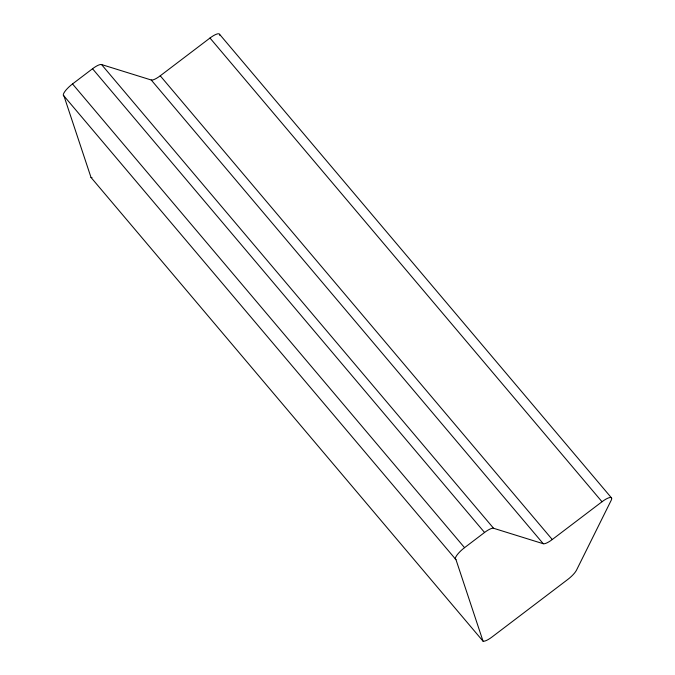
<?xml version="1.0" encoding="UTF-8"?>
<svg xmlns="http://www.w3.org/2000/svg" width="675" height="675" viewBox="0 0 675 675"><rect width="100%" height="100%" fill="white"/><g stroke="black" fill="none" stroke-linecap="round" stroke-linejoin="round"><path stroke-width="1.01" d="M72.529 83.945L92.534 68.749A12.116 3.206 -40.2 0 1 101.545 64.547L151.234 80.004L543.257 543.729A12.116 3.206 -40.2 0 0 552.268 539.528L602.007 501.753A12.116 3.206 -40.2 0 1 611.212 500.276L576.509 570.147A12.116 3.206 -40.2 0 1 567.768 579.462L492.058 636.972A12.116 3.206 -40.2 0 1 483.038 641.174L91.015 177.449L63.973 95.985A12.116 3.206 -40.2 0 1 72.529 83.945L464.552 547.67A12.116 3.206 -40.2 0 0 456.005 559.71L483.038 641.174M151.234 80.004A12.116 3.206 -40.2 0 0 160.245 75.803L209.984 38.028A12.116 3.206 -40.2 0 1 219.653 35.252M464.552 547.67L484.557 532.474A12.116 3.206 -40.2 0 1 493.577 528.272L543.257 543.729M219.586 34.307L611.617 498.032M209.984 38.028L602.007 501.753M160.245 75.803L552.268 539.528M101.545 64.547L493.577 528.272M92.534 68.749L484.557 532.474M63.973 95.985L456.005 559.71M92.003 177.5A12.116 3.206 -40.2 0 1 91.015 177.449"/></g></svg>
